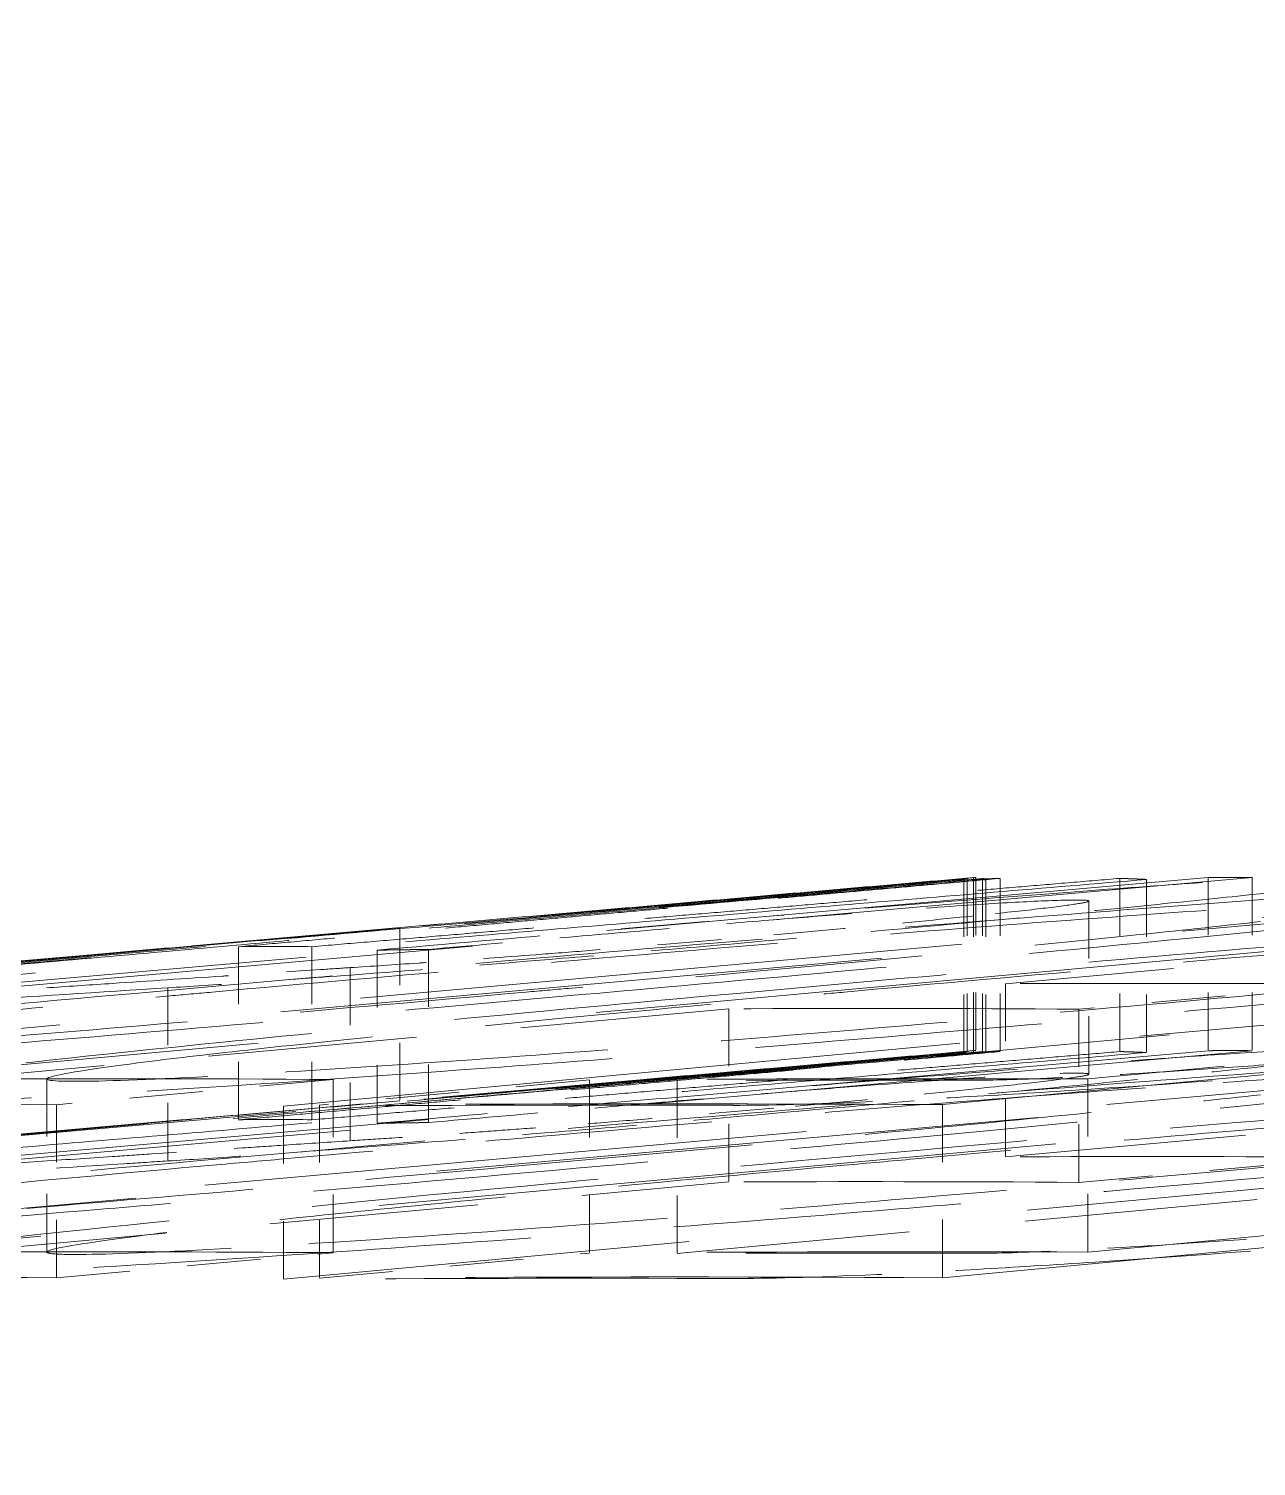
# Model space of a CAD drawing. Header units: millimetres. Extents: x 36 to 2484, y 36 to 1746.
# Drawn here: x 1455.541 to 1457.676, y 1327.179 to 1329.679 of the extents above; entities that cross this region are included whole.
import ezdxf

# ---------------------------------------------------------------- set-up
doc = ezdxf.new("R2010")
doc.units = ezdxf.units.MM
doc.header["$LTSCALE"] = 6
doc.linetypes.add('HIDDEN', pattern=[9.525, 6.35, -3.175])
doc.layers.add('가는파선_A3', color=7, linetype='HIDDEN', lineweight=13, true_color=0x008000)

msp = doc.modelspace()

# ---------------------------------------------------------------- linework, layer by layer
at = {"layer": '가는파선_A3', "ltscale": 0.027561}
for p, q in [((1457.5927, 1328.2029), (1453.6217, 1327.8529)), ((1453.698, 1327.8529), (1457.669, 1328.2029)), ((1454.5494, 1327.8529), (1458.4622, 1328.2029)), ((1458.5941, 1328.2029), (1454.6814, 1327.8529)), ((1453.6217, 1327.5518), (1457.5927, 1327.9017)), ((1457.669, 1327.9017), (1453.698, 1327.5518)), ((1458.4622, 1327.9017), (1454.5494, 1327.5518)), ((1454.6814, 1327.5518), (1458.5941, 1327.9017))]:
    msp.add_line(p, q, dxfattribs=at)
at = {"layer": '가는파선_A3', "ltscale": 0.023739}
for p, q in [((1453.726, 1327.8998), (1457.1733, 1328.2014)), ((1457.2001, 1328.2014), (1453.7529, 1327.8998)), ((1457.1733, 1327.9002), (1453.726, 1327.5987)), ((1453.7529, 1327.5987), (1457.2001, 1327.9002))]:
    msp.add_line(p, q, dxfattribs=at)
at = {"layer": '가는파선_A3', "ltscale": 0.031018}
for p, q in [((1454.763, 1327.8077), (1459.0931, 1328.2013)), ((1455.9841, 1327.8052), (1460.2203, 1328.1988)), ((1457.1303, 1327.808), (1461.3599, 1328.2016)), ((1459.0931, 1327.9001), (1454.763, 1327.5065)), ((1460.2203, 1327.8976), (1455.9841, 1327.504)), ((1461.3599, 1327.9004), (1457.1303, 1327.5068))]:
    msp.add_line(p, q, dxfattribs=at)
at = {"layer": '가는파선_A3', "ltscale": 0.001975}
for p, q in [((1457.1676, 1328.1997), (1457.1676, 1327.8986)), ((1457.1733, 1328.2014), (1457.1733, 1327.9002)), ((1457.1843, 1328.1996), (1457.1843, 1327.8985)), ((1457.1847, 1328.2029), (1457.1847, 1327.9018)), ((1457.1887, 1328.2029), (1457.1887, 1327.9018)), ((1457.2001, 1328.2014), (1457.2001, 1327.9002)), ((1457.2058, 1328.1997), (1457.2058, 1327.8986)), ((1457.2308, 1328.2014), (1457.2308, 1327.9002)), ((1457.4392, 1328.2014), (1457.4392, 1327.9002)), ((1457.4857, 1328.1996), (1457.4857, 1327.8985)), ((1457.5927, 1328.2029), (1457.5927, 1327.9017)), ((1457.669, 1328.2029), (1457.669, 1327.9017)), ((1457.3853, 1328.162), (1457.3853, 1327.8609)), ((1456.1867, 1328.1155), (1456.1867, 1327.8143)), ((1455.9062, 1328.0826), (1455.9062, 1327.7815)), ((1456.0337, 1328.0826), (1456.0337, 1327.7815)), ((1456.1472, 1328.0766), (1456.1472, 1327.7754)), ((1456.2364, 1328.0778), (1456.2364, 1327.7767)), ((1456.1002, 1328.0462), (1456.1002, 1327.745)), ((1457.2401, 1328.0182), (1457.2401, 1327.7171)), ((1455.7833, 1328.0111), (1455.7833, 1327.7099)), ((1456.759, 1327.9745), (1456.759, 1327.6733)), ((1457.368, 1327.9738), (1457.368, 1327.6726)), ((1455.5724, 1327.8525), (1455.5724, 1327.5514)), ((1456.0707, 1327.8515), (1456.0707, 1327.5503)), ((1456.5165, 1327.8509), (1456.5165, 1327.5497)), ((1456.669, 1327.85), (1456.669, 1327.5489)), ((1457.3835, 1327.8526), (1457.3835, 1327.5515)), ((1455.5896, 1327.8077), (1455.5896, 1327.5066)), ((1455.9841, 1327.8052), (1455.9841, 1327.504)), ((1456.0466, 1327.8071), (1456.0466, 1327.506)), ((1457.1303, 1327.808), (1457.1303, 1327.5068))]:
    msp.add_line(p, q, dxfattribs=at)
at = {"layer": '가는파선_A3', "ltscale": 0.011001}
for p, q in [((1458.7848, 1328.1586), (1457.2401, 1328.0182)), ((1457.2401, 1327.7171), (1458.7848, 1327.8575))]:
    msp.add_line(p, q, dxfattribs=at)
at = {"layer": '가는파선_A3', "ltscale": 0.011434}
msp.add_line((1456.2596, 1328.1221), (1454.5917, 1327.9761), dxfattribs=at)
at = {"layer": '가는파선_A3', "ltscale": 0.024128}
msp.add_line((1459.7631, 1328.1274), (1456.2596, 1327.8209), dxfattribs=at)
at = {"layer": '가는파선_A3', "ltscale": 0.003358}
for p, q in [((1457.8491, 1328.0175), (1457.368, 1327.9738)), ((1456.0707, 1327.8515), (1455.5896, 1327.8077)), ((1456.5165, 1327.8509), (1456.0466, 1327.8071)), ((1457.368, 1327.6726), (1457.8491, 1327.7164)), ((1455.5896, 1327.5066), (1456.0707, 1327.5503)), ((1456.0466, 1327.506), (1456.5165, 1327.5497))]:
    msp.add_line(p, q, dxfattribs=at)
at = {"layer": '가는파선_A3', "ltscale": 0.009545}
for p, q in [((1456.759, 1327.9745), (1455.417, 1327.8525)), ((1455.417, 1327.5513), (1456.759, 1327.6733))]:
    msp.add_line(p, q, dxfattribs=at)
at = {"layer": '가는파선_A3', "ltscale": 0.010637}
for p, q in [((1458.1306, 1327.9858), (1456.669, 1327.85)), ((1456.669, 1327.5489), (1458.1306, 1327.6847))]:
    msp.add_line(p, q, dxfattribs=at)
at = {"layer": '가는파선_A3', "ltscale": 0.010091}
for p, q in [((1458.7687, 1327.9815), (1457.3835, 1327.8526)), ((1457.3835, 1327.5515), (1458.7687, 1327.6804))]:
    msp.add_line(p, q, dxfattribs=at)
at = {"layer": '가는파선_A3', "ltscale": 0.340571}
msp.add_circle((1483.7631, 1267.1274), 65.0523, dxfattribs=at)
at = {"layer": '가는파선_A3', "ltscale": 0.340297}
msp.add_circle((1483.7631, 1267.1274), 65, dxfattribs=at)
at = {"layer": '가는파선_A3', "ltscale": 0.338101}
msp.add_circle((1483.7631, 1267.1274), 64.5807, dxfattribs=at)
at = {"layer": '가는파선_A3', "ltscale": 0.335061}
msp.add_circle((1483.7631, 1267.1274), 64, dxfattribs=at)
at = {"layer": '가는파선_A3', "ltscale": 0.349222}
msp.add_circle((1483.7631, 1267.1274), 63.5283, dxfattribs=at)
at = {"layer": '가는파선_A3', "ltscale": 0.012454}
for centre in [(1455.9699, 608.5535), (1455.9699, 608.2524)]:
    msp.add_ellipse(centre, major_axis=(0, 719.5297), ratio=0.069942, start_param=6.281919, end_param=6.284452, dxfattribs=at)
at = {"layer": '가는파선_A3', "ltscale": 0.015309}
for centre, major_axis, start_param, end_param in [((1457.4842, 600.035), (0, 727.9838), 6.281344, 6.284417), ((1457.0031, 594.2768), (0, 733.6983), 6.281358, 6.284407), ((1457.4842, 599.7338), (0, 727.9838), 6.281344, 6.284417), ((1457.0031, 593.9756), (0, 733.6983), 6.281358, 6.284407)]:
    msp.add_ellipse(centre, major_axis=major_axis, ratio=0.272231, start_param=start_param, end_param=end_param, dxfattribs=at)
at = {"layer": '가는파선_A3', "ltscale": 0.016442}
for centre in [(1455.661, 578.1945), (1455.661, 577.8934)]:
    msp.add_ellipse(centre, major_axis=(0, 749.6585), ratio=0.272231, start_param=6.281178, end_param=6.284381, dxfattribs=at)
at = {"layer": '가는파선_A3', "ltscale": 0.017394}
for centre in [(1457.1247, 578.1425), (1457.1247, 577.8414)]:
    msp.add_ellipse(centre, major_axis=(0, 749.7105), ratio=0.341415, start_param=6.282174, end_param=6.285561, dxfattribs=at)
at = {"layer": '가는파선_A3', "ltscale": 0.010551}
for centre in [(1457.0048, 577.9399), (1457.0048, 577.6387)]:
    msp.add_ellipse(centre, major_axis=(0, 749.9108), ratio=0.337395, start_param=6.282451, end_param=6.284512, dxfattribs=at)
at = {"layer": '가는파선_A3', "ltscale": 0.020816}
for centre in [(1455.1799, 572.423), (1455.1799, 572.1218)]:
    msp.add_ellipse(centre, major_axis=(0, 755.3863), ratio=0.272231, start_param=6.281193, end_param=6.285212, dxfattribs=at)
at = {"layer": '가는파선_A3', "ltscale": 0.015876}
for centre in [(1456.5341, 572.104), (1456.5341, 571.8028)]:
    msp.add_ellipse(centre, major_axis=(0, 755.703), ratio=0.337395, start_param=6.282273, end_param=6.285342, dxfattribs=at)
at = {"layer": '가는파선_A3', "ltscale": 0.021768}
for centre in [(1456.6547, 572.4038), (1456.6547, 572.1027)]:
    msp.add_ellipse(centre, major_axis=(0, 755.4054), ratio=0.341415, start_param=6.281341, end_param=6.285543, dxfattribs=at)
at = {"layer": '가는파선_A3', "ltscale": 0.031018}
for points, weights in [([(1457.1676, 1328.1997), (1454.9969, 1328.0099), (1452.6677, 1327.8063)], [1.08758384307, 1.05178610823, 1.01590412987]), ([(1452.706, 1327.8063), (1455.0351, 1328.0099), (1457.2058, 1328.1997)], [1.01590413001, 1.0517861085, 1.08758384348]), ([(1452.6677, 1327.5051), (1454.9969, 1327.7088), (1457.1676, 1327.8986)], [1.48713007495, 1.5396558671, 1.59205833947]), ([(1457.2058, 1327.8986), (1455.0351, 1327.7088), (1452.706, 1327.5051)], [1.59205834156, 1.53965586895, 1.48713007656])]:
    msp.add_rational_spline(points, weights, degree=2, dxfattribs=at)
at = {"layer": '가는파선_A3', "ltscale": 0.033936}
for points, weights in [([(1452.7742, 1327.8046), (1455.0572, 1328.0104), (1457.1843, 1328.1996)], [1.01386850698, 1.04059279778, 1.06643421295]), ([(1457.4857, 1328.1996), (1455.2318, 1328.0104), (1452.8128, 1327.8046)], [1.06643421299, 1.0405927978, 1.01386850699]), ([(1457.1843, 1327.8985), (1455.0572, 1327.7093), (1452.7742, 1327.5034)], [1.4333048817, 1.39857360051, 1.36265572016]), ([(1452.8128, 1327.5034), (1455.2318, 1327.7093), (1457.4857, 1327.8985)], [1.36265572033, 1.3985736007, 1.4333048819])]:
    msp.add_rational_spline(points, weights, degree=2, dxfattribs=at)
at = {"layer": '가는파선_A3', "ltscale": 0.025294}
for points, weights in [([(1457.1847, 1328.2029), (1455.5027, 1328.056), (1453.726, 1327.8998)], [1.06798343851, 1.04672396351, 1.02502410884]), ([(1453.7529, 1327.8998), (1455.5178, 1328.056), (1457.1887, 1328.2029)], [1.0250241088, 1.04672396342, 1.06798343836]), ([(1453.726, 1327.5987), (1455.5027, 1327.7549), (1457.1847, 1327.9018)], [1.39842244149, 1.4280271732, 1.45703110262]), ([(1457.1887, 1327.9018), (1455.5178, 1327.7549), (1453.7529, 1327.5987)], [1.45703110158, 1.42802717226, 1.39842244066])]:
    msp.add_rational_spline(points, weights, degree=2, dxfattribs=at)
at = {"layer": '가는파선_A3', "ltscale": 0.010169}
for points, weights in [([(1457.2308, 1328.2014), (1456.5757, 1328.1428), (1455.9062, 1328.0826)], [1.01560421315, 1.00784362457, 1]), ([(1456.0337, 1328.0826), (1456.7441, 1328.1428), (1457.4392, 1328.2014)], [1.00048100329, 1.00832840067, 1.01609272214]), ([(1455.9062, 1327.7815), (1456.5757, 1327.8416), (1457.2308, 1327.9002)], [1, 1.00784362457, 1.01560421316]), ([(1457.4392, 1327.9002), (1456.7441, 1327.8416), (1456.0337, 1327.7815)], [1.01609272213, 1.00832840067, 1.00048100329])]:
    msp.add_rational_spline(points, weights, degree=2, dxfattribs=at)
at = {"layer": '가는파선_A3', "ltscale": 0.004274}
for points, weights in [([(1457.1733, 1328.2014), (1457.1704, 1328.2007), (1457.1676, 1328.1997)], [1.00015136361, 1.00008895497, 1]), ([(1457.2058, 1328.1997), (1457.2029, 1328.2007), (1457.2001, 1328.2014)], [1.00004626477, 1.00013522385, 1.00019763537]), ([(1457.669, 1328.2029), (1457.6309, 1328.203), (1457.5927, 1328.2029)], [1.00061487371, 1.00062816836, 1.00061487371]), ([(1456.2364, 1328.0778), (1456.1918, 1328.0773), (1456.1472, 1328.0766)], [1.00070210685, 1.00065907801, 1.00059066057]), ([(1457.1676, 1327.8986), (1457.1704, 1327.8995), (1457.1733, 1327.9002)], [1, 1.00008895497, 1.00015136362]), ([(1457.2001, 1327.9002), (1457.2029, 1327.8995), (1457.2058, 1327.8986)], [1.00019763538, 1.00013522385, 1.00004626477]), ([(1457.5927, 1327.9017), (1457.6309, 1327.9019), (1457.669, 1327.9017)], [1.00061487371, 1.00062816836, 1.00061487371]), ([(1456.1472, 1327.7754), (1456.1918, 1327.7762), (1456.2364, 1327.7767)], [1.00059066057, 1.00065907802, 1.00070210685])]:
    msp.add_rational_spline(points, weights, degree=2, dxfattribs=at)
at = {"layer": '가는파선_A3', "ltscale": 0.004478}
for points, weights in [([(1457.1843, 1328.1996), (1457.2075, 1328.2007), (1457.2308, 1328.2014)], [1.00021730173, 1.0003116485, 1.00037690942]), ([(1457.4392, 1328.2014), (1457.4625, 1328.2007), (1457.4857, 1328.1996)], [1.00053480248, 1.00046953125, 1.00037516959]), ([(1457.2308, 1327.9002), (1457.2075, 1327.8995), (1457.1843, 1327.8985)], [1.00037690943, 1.0003116485, 1.00021730173]), ([(1457.4857, 1327.8985), (1457.4625, 1327.8995), (1457.4392, 1327.9002)], [1.00037516959, 1.00046953125, 1.00053480248])]:
    msp.add_rational_spline(points, weights, degree=2, dxfattribs=at)
at = {"layer": '가는파선_A3', "ltscale": 0.002959}
for points, weights in [([(1457.1887, 1328.2029), (1457.1867, 1328.203), (1457.1847, 1328.2029)], [1.00003239906, 1.00003890004, 1.00003239905]), ([(1457.1847, 1327.9018), (1457.1867, 1327.9018), (1457.1887, 1327.9018)], [1.00003239898, 1.00003889996, 1.00003239899])]:
    msp.add_rational_spline(points, weights, degree=2, dxfattribs=at)
at = {"layer": '가는파선_A3', "ltscale": 0.010398}
for points, knots in [([(1457.1876, 1328.1648), (1457.2781, 1328.1719), (1457.3592, 1328.1781), (1457.4313, 1328.1834), (1457.5063, 1328.1889), (1457.5699, 1328.1933), (1457.6237, 1328.1968), (1457.6791, 1328.2004), (1457.7238, 1328.2029), (1457.7597, 1328.2046), (1457.803, 1328.2067), (1457.8335, 1328.2076), (1457.8543, 1328.2075)], [-0.1521831, -0.1521831, -0.1521831, -0.1521831, -0.1175627, -0.1175627, -0.1175627, -0.0815999, -0.0815999, -0.0815999, -0.0445905, -0.0445905, -0.0445905, 0, 0, 0, 0]), ([(1457.8543, 1327.9064), (1457.8162, 1327.9064), (1457.7461, 1327.9035), (1457.6243, 1327.8957), (1457.5702, 1327.8922), (1457.5062, 1327.8878), (1457.4307, 1327.8822), (1457.3587, 1327.8769), (1457.2778, 1327.8708), (1457.1876, 1327.8637)], [0, 0, 0, 0, 0.0814601, 0.0814601, 0.0814601, 0.1176758, 0.1176758, 0.1176758, 0.1521845, 0.1521845, 0.1521845, 0.1521845])]:
    msp.add_open_spline(points, degree=3, knots=knots, dxfattribs=at)
at = {"layer": '가는파선_A3', "ltscale": 0.010597}
for points, knots in [([(1458.3792, 1328.2052), (1458.3282, 1328.2053), (1458.2372, 1328.2014), (1458.0955, 1328.1928), (1457.9555, 1328.1842), (1457.7759, 1328.1715), (1457.5642, 1328.1555)], [-0.1568809, -0.1568809, -0.1568809, -0.1568809, -0.0779538, -0.0779538, -0.0779538, 0, 0, 0, 0]), ([(1457.5642, 1327.8544), (1457.7632, 1327.8694), (1457.9344, 1327.8816), (1458.2264, 1327.8998), (1458.3252, 1327.9041), (1458.3792, 1327.9041)], [0, 0, 0, 0, 0.0732949, 0.0732949, 0.1568872, 0.1568872, 0.1568872, 0.1568872])]:
    msp.add_open_spline(points, degree=3, knots=knots, dxfattribs=at)
at = {"layer": '가는파선_A3', "ltscale": 0.009859}
for points, knots in [([(1457.8543, 1328.2075), (1457.8757, 1328.2075), (1457.8899, 1328.2068), (1457.8921, 1328.2046), (1457.8919, 1328.2041), (1457.8876, 1328.2016), (1457.8743, 1328.1986), (1457.8404, 1328.1936), (1457.8343, 1328.1928), (1457.7904, 1328.1868), (1457.7347, 1328.1802), (1457.6538, 1328.1716)], [-0.1441174, -0.1441174, -0.1441174, -0.1441174, -0.0984945, -0.0984945, -0.0882432, -0.0882432, -0.0494017, -0.0494017, -0.0418144, -0.0418144, 0, 0, 0, 0]), ([(1457.6538, 1327.8705), (1457.7352, 1327.8791), (1457.7912, 1327.8858), (1457.8558, 1327.8946), (1457.8729, 1327.8975), (1457.8869, 1327.9007), (1457.8897, 1327.9016), (1457.8941, 1327.9043), (1457.8889, 1327.9054), (1457.8717, 1327.9062), (1457.8637, 1327.9064), (1457.8543, 1327.9064)], [0, 0, 0, 0, 0.0421072, 0.0421072, 0.0732949, 0.0732949, 0.0882674, 0.0882674, 0.1240486, 0.1240486, 0.1441238, 0.1441238, 0.1441238, 0.1441238])]:
    msp.add_open_spline(points, degree=3, knots=knots, dxfattribs=at)
at = {"layer": '가는파선_A3', "ltscale": 0.00683}
for points, knots in [([(1457.6538, 1328.1716), (1457.6026, 1328.1662), (1457.5454, 1328.1603), (1457.4814, 1328.1539), (1457.4201, 1328.1478), (1457.3535, 1328.1413), (1457.2814, 1328.1344), (1457.1398, 1328.121), (1456.9852, 1328.1069), (1456.822, 1328.0925)], [-0.1012866, -0.1012866, -0.1012866, -0.1012866, -0.0749009, -0.0749009, -0.0749009, -0.0496414, -0.0496414, -0.0496414, 0, 0, 0, 0]), ([(1456.822, 1327.7913), (1456.9802, 1327.8053), (1457.1304, 1327.819), (1457.2688, 1327.8321), (1457.3433, 1327.8392), (1457.4122, 1327.8458), (1457.4755, 1327.8522), (1457.5419, 1327.8588), (1457.6011, 1327.8649), (1457.6538, 1327.8705)], [0, 0, 0, 0, 0.0481077, 0.0481077, 0.0481077, 0.0740517, 0.0740517, 0.0740517, 0.1012447, 0.1012447, 0.1012447, 0.1012447])]:
    msp.add_open_spline(points, degree=3, knots=knots, dxfattribs=at)
at = {"layer": '가는파선_A3', "ltscale": 0.01312}
for points, knots in [([(1457.5642, 1328.1555), (1457.4406, 1328.1462), (1457.3091, 1328.1359), (1457.0284, 1328.1134), (1456.8825, 1328.1014), (1456.5721, 1328.0753), (1456.4098, 1328.0615), (1456.0749, 1328.0324), (1455.9022, 1328.0172), (1455.7322, 1328.002)], [-0.1923301, -0.1923301, -0.1923301, -0.1923301, -0.1469125, -0.1469125, -0.1011005, -0.1011005, -0.0521749, -0.0521749, 0, 0, 0, 0]), ([(1456.5346, 1328.002), (1456.724, 1328.0188), (1456.9112, 1328.0358), (1457.0904, 1328.0525), (1457.2539, 1328.0678), (1457.41, 1328.0827), (1457.5549, 1328.097), (1457.7786, 1328.1191), (1457.964, 1328.1386), (1458.1105, 1328.1555)], [-0.1930548, -0.1930548, -0.1930548, -0.1930548, -0.1349261, -0.1349261, -0.1349261, -0.0818799, -0.0818799, -0.0818799, 0, 0, 0, 0]), ([(1458.6309, 1328.1555), (1458.5006, 1328.1462), (1458.3636, 1328.1359), (1458.0745, 1328.1134), (1457.9257, 1328.1014), (1457.6121, 1328.0753), (1457.4496, 1328.0615), (1457.1166, 1328.0324), (1456.9462, 1328.0172), (1456.7795, 1328.002)], [-0.1923301, -0.1923301, -0.1923301, -0.1923301, -0.1469125, -0.1469125, -0.1011005, -0.1011005, -0.0521749, -0.0521749, 0, 0, 0, 0]), ([(1455.7322, 1327.7009), (1456.0176, 1327.7263), (1456.3112, 1327.752), (1456.6006, 1327.7765), (1456.7738, 1327.7912), (1456.9429, 1327.8053), (1457.1064, 1327.8185), (1457.2694, 1327.8317), (1457.4219, 1327.8436), (1457.5642, 1327.8544)], [0, 0, 0, 0, 0.0876129, 0.0876129, 0.0876129, 0.140055, 0.140055, 0.140055, 0.1923576, 0.1923576, 0.1923576, 0.1923576]), ([(1458.1105, 1327.8543), (1457.9655, 1327.8376), (1457.7823, 1327.8183), (1457.5615, 1327.7965), (1457.4148, 1327.782), (1457.2564, 1327.7668), (1457.0904, 1327.7514), (1456.9112, 1327.7347), (1456.724, 1327.7177), (1456.5346, 1327.7008)], [0, 0, 0, 0, 0.0810425, 0.0810425, 0.0810425, 0.1349021, 0.1349021, 0.1349021, 0.1930317, 0.1930317, 0.1930317, 0.1930317]), ([(1456.7795, 1327.7009), (1457.0594, 1327.7263), (1457.3502, 1327.752), (1457.6412, 1327.7765), (1457.8154, 1327.7912), (1457.987, 1327.8053), (1458.1549, 1327.8185), (1458.3223, 1327.8317), (1458.4808, 1327.8436), (1458.6309, 1327.8544)], [0, 0, 0, 0, 0.0876129, 0.0876129, 0.0876129, 0.140055, 0.140055, 0.140055, 0.1923576, 0.1923576, 0.1923576, 0.1923576])]:
    msp.add_open_spline(points, degree=3, knots=knots, dxfattribs=at)
at = {"layer": '가는파선_A3', "ltscale": 0.007454}
for points, knots in [([(1456.1472, 1328.0766), (1456.2673, 1328.0872), (1456.3901, 1328.0979), (1456.5113, 1328.1084), (1456.6188, 1328.1177), (1456.7257, 1328.1269), (1456.8291, 1328.1355), (1456.9601, 1328.1465), (1457.0803, 1328.1564), (1457.1876, 1328.1648)], [-0.1100677, -0.1100677, -0.1100677, -0.1100677, -0.0735134, -0.0735134, -0.0735134, -0.0411034, -0.0411034, -0.0411034, 0, 0, 0, 0]), ([(1457.1876, 1327.8637), (1457.0808, 1327.8553), (1456.9613, 1327.8455), (1456.8309, 1327.8345), (1456.7268, 1327.8258), (1456.6191, 1327.8166), (1456.5108, 1327.8072), (1456.3897, 1327.7968), (1456.2672, 1327.786), (1456.1472, 1327.7754)], [0, 0, 0, 0, 0.0409016, 0.0409016, 0.0409016, 0.0735622, 0.0735622, 0.0735622, 0.1100634, 0.1100634, 0.1100634, 0.1100634])]:
    msp.add_open_spline(points, degree=3, knots=knots, dxfattribs=at)
at = {"layer": '가는파선_A3', "ltscale": 0.00685}
for points, knots in [([(1457.3635, 1328.1638), (1457.3462, 1328.1638), (1457.3207, 1328.1631), (1457.2832, 1328.1612), (1457.2512, 1328.1596), (1457.2096, 1328.1572), (1457.1553, 1328.1535), (1457.0991, 1328.1497), (1457.0299, 1328.1446), (1456.9447, 1328.138)], [-0.1008492, -0.1008492, -0.1008492, -0.1008492, -0.064012, -0.064012, -0.064012, -0.032572, -0.032572, -0.032572, 0, 0, 0, 0]), ([(1456.9447, 1327.8368), (1457.0303, 1327.8435), (1457.0997, 1327.8486), (1457.156, 1327.8524), (1457.21, 1327.8561), (1457.2514, 1327.8585), (1457.2833, 1327.8601), (1457.3207, 1327.8619), (1457.3462, 1327.8627), (1457.3635, 1327.8627)], [0, 0, 0, 0, 0.0327121, 0.0327121, 0.0327121, 0.0640418, 0.0640418, 0.0640418, 0.1008523, 0.1008523, 0.1008523, 0.1008523])]:
    msp.add_open_spline(points, degree=3, knots=knots, dxfattribs=at)
at = {"layer": '가는파선_A3', "ltscale": 0.006218}
for points, knots in [([(1457.223, 1328.1402), (1457.261, 1328.1442), (1457.2913, 1328.1476), (1457.3149, 1328.1504), (1457.3405, 1328.1535), (1457.3579, 1328.1559), (1457.369, 1328.1578), (1457.38, 1328.1597), (1457.385, 1328.161), (1457.3853, 1328.162), (1457.3856, 1328.1633), (1457.3771, 1328.1638), (1457.3635, 1328.1638)], [-0.09101099, -0.09101099, -0.09101099, -0.09101099, -0.07140572, -0.07140572, -0.07140572, -0.0502215, -0.0502215, -0.0502215, -0.02915069, -0.02915069, -0.02915069, 0, 0, 0, 0]), ([(1457.3635, 1327.8627), (1457.3772, 1327.8626), (1457.3858, 1327.8621), (1457.3852, 1327.8608), (1457.3848, 1327.8598), (1457.3799, 1327.8585), (1457.369, 1327.8567), (1457.3579, 1327.8548), (1457.3405, 1327.8524), (1457.3149, 1327.8493), (1457.2912, 1327.8464), (1457.2609, 1327.843), (1457.223, 1327.839)], [0, 0, 0, 0, 0.02944824, 0.02944824, 0.02944824, 0.05019285, 0.05019285, 0.05019285, 0.07142891, 0.07142891, 0.07142891, 0.09101203, 0.09101203, 0.09101203, 0.09101203])]:
    msp.add_open_spline(points, degree=3, knots=knots, dxfattribs=at)
at = {"layer": '가는파선_A3', "ltscale": 0.007095}
for points, knots in [([(1457.3198, 1328.1264), (1457.4662, 1328.1373), (1457.5954, 1328.1465), (1457.6958, 1328.1527), (1457.7919, 1328.1586), (1457.8554, 1328.1615), (1457.8887, 1328.1615)], [-0.1054643, -0.1054643, -0.1054643, -0.1054643, -0.0515847, -0.0515847, -0.0515847, 0, 0, 0, 0]), ([(1455.6221, 1327.8484), (1455.5752, 1327.8484), (1455.5609, 1327.8511), (1455.5818, 1327.8569), (1455.6037, 1327.8628), (1455.6627, 1327.8717), (1455.7462, 1327.8823)], [-0.1054434, -0.1054434, -0.1054434, -0.1054434, -0.0538676, -0.0538676, -0.0538676, 0, 0, 0, 0]), ([(1457.8887, 1327.8604), (1457.8554, 1327.8604), (1457.7921, 1327.8575), (1457.6962, 1327.8516), (1457.5957, 1327.8454), (1457.4664, 1327.8362), (1457.3198, 1327.8252)], [0, 0, 0, 0, 0.051513, 0.051513, 0.051513, 0.1054634, 0.1054634, 0.1054634, 0.1054634])]:
    msp.add_open_spline(points, degree=3, knots=knots, dxfattribs=at)
at = {"layer": '가는파선_A3', "ltscale": 0.010361}
for points, knots in [([(1455.8603, 1328.0036), (1456.0214, 1328.018), (1456.1873, 1328.0326), (1456.3519, 1328.0469), (1456.3705, 1328.0485), (1456.3891, 1328.0501), (1456.4077, 1328.0517), (1456.5647, 1328.0652), (1456.7228, 1328.0786), (1456.8753, 1328.0912), (1457.0353, 1328.1044), (1457.1849, 1328.1163), (1457.3198, 1328.1264)], [-0.1520021, -0.1520021, -0.1520021, -0.1520021, -0.1025275, -0.1025275, -0.1025275, -0.096939, -0.096939, -0.096939, -0.049642, -0.049642, -0.049642, 0, 0, 0, 0]), ([(1457.6837, 1328.1263), (1457.6247, 1328.1196), (1457.5542, 1328.112), (1457.4735, 1328.1037), (1457.3876, 1328.0949), (1457.2921, 1328.0855), (1457.1905, 1328.0757), (1456.9733, 1328.0548), (1456.7255, 1328.0321), (1456.4797, 1328.0101), (1456.4553, 1328.0079), (1456.4309, 1328.0057), (1456.4065, 1328.0036)], [-0.1509505, -0.1509505, -0.1509505, -0.1509505, -0.1178974, -0.1178974, -0.1178974, -0.0827209, -0.0827209, -0.0827209, -0.0074735, -0.0074735, -0.0074735, 0, 0, 0, 0]), ([(1456.9598, 1328.0036), (1457.1178, 1328.018), (1457.2814, 1328.0326), (1457.445, 1328.0469), (1457.4635, 1328.0485), (1457.482, 1328.0501), (1457.5005, 1328.0517), (1457.6569, 1328.0652), (1457.8157, 1328.0786), (1457.9707, 1328.0912), (1458.1335, 1328.1044), (1458.2878, 1328.1163), (1458.43, 1328.1264)], [-0.1520021, -0.1520021, -0.1520021, -0.1520021, -0.1025275, -0.1025275, -0.1025275, -0.096939, -0.096939, -0.096939, -0.049642, -0.049642, -0.049642, 0, 0, 0, 0]), ([(1457.3198, 1327.8252), (1457.186, 1327.8152), (1457.0376, 1327.8034), (1456.879, 1327.7904), (1456.7246, 1327.7777), (1456.5643, 1327.7641), (1456.4052, 1327.7503), (1456.2653, 1327.7383), (1456.124, 1327.7259), (1455.985, 1327.7135), (1455.9432, 1327.7098), (1455.9016, 1327.7061), (1455.8603, 1327.7025)], [0, 0, 0, 0, 0.0492531, 0.0492531, 0.0492531, 0.097175, 0.097175, 0.097175, 0.1393162, 0.1393162, 0.1393162, 0.1519966, 0.1519966, 0.1519966, 0.1519966]), ([(1456.4065, 1327.7024), (1456.6476, 1327.7239), (1456.8927, 1327.7462), (1457.1118, 1327.767), (1457.2297, 1327.7782), (1457.3414, 1327.7891), (1457.4414, 1327.7993), (1457.5354, 1327.8089), (1457.6169, 1327.8175), (1457.6837, 1327.8252)], [0, 0, 0, 0, 0.0739968, 0.0739968, 0.0739968, 0.113825, 0.113825, 0.113825, 0.1512807, 0.1512807, 0.1512807, 0.1512807]), ([(1458.43, 1327.8252), (1458.289, 1327.8152), (1458.1359, 1327.8034), (1457.9745, 1327.7904), (1457.8174, 1327.7777), (1457.6565, 1327.7641), (1457.4981, 1327.7503), (1457.3587, 1327.7383), (1457.219, 1327.7259), (1457.0823, 1327.7135), (1457.0412, 1327.7098), (1457.0003, 1327.7061), (1456.9598, 1327.7025)], [0, 0, 0, 0, 0.0492531, 0.0492531, 0.0492531, 0.097175, 0.097175, 0.097175, 0.1393162, 0.1393162, 0.1393162, 0.1519966, 0.1519966, 0.1519966, 0.1519966])]:
    msp.add_open_spline(points, degree=3, knots=knots, dxfattribs=at)
at = {"layer": '가는파선_A3', "ltscale": 0.005005}
for points, knots in [([(1456.9447, 1328.138), (1456.9037, 1328.1348), (1456.8588, 1328.1311), (1456.8107, 1328.1272), (1456.7585, 1328.1229), (1456.7037, 1328.1183), (1456.6479, 1328.1136), (1456.5902, 1328.1087), (1456.5305, 1328.1035), (1456.4706, 1328.0983), (1456.3918, 1328.0915), (1456.3125, 1328.0845), (1456.2364, 1328.0778)], [-0.07341896, -0.07341896, -0.07341896, -0.07341896, -0.05775901, -0.05775901, -0.05775901, -0.04076797, -0.04076797, -0.04076797, -0.02315497, -0.02315497, -0.02315497, 0, 0, 0, 0]), ([(1456.2364, 1327.7767), (1456.3146, 1327.7836), (1456.396, 1327.7907), (1456.4768, 1327.7977), (1456.5292, 1327.8023), (1456.5814, 1327.8068), (1456.6322, 1327.8111), (1456.6909, 1327.8161), (1456.7487, 1327.821), (1456.8038, 1327.8255), (1456.8544, 1327.8297), (1456.9017, 1327.8335), (1456.9447, 1327.8368)], [0, 0, 0, 0, 0.02378911, 0.02378911, 0.02378911, 0.0392425, 0.0392425, 0.0392425, 0.05707804, 0.05707804, 0.05707804, 0.07350326, 0.07350326, 0.07350326, 0.07350326])]:
    msp.add_open_spline(points, degree=3, knots=knots, dxfattribs=at)
at = {"layer": '가는파선_A3', "ltscale": 0.003276}
for points, knots in [([(1456.8371, 1328.103), (1456.8724, 1328.1061), (1456.9065, 1328.1092), (1456.9743, 1328.1155), (1457.007, 1328.1185), (1457.1098, 1328.1284), (1457.1714, 1328.1347), (1457.223, 1328.1402)], [-0.04874418, -0.04874418, -0.04874418, -0.04874418, -0.03801953, -0.03801953, -0.02664365, -0.02664365, 0, 0, 0, 0]), ([(1457.223, 1327.839), (1457.1714, 1327.8336), (1457.1098, 1327.8273), (1457.007, 1327.8174), (1456.9743, 1327.8143), (1456.9065, 1327.8081), (1456.8724, 1327.805), (1456.8371, 1327.8019)], [0, 0, 0, 0, 0.02664365, 0.02664365, 0.03801953, 0.03801953, 0.04874418, 0.04874418, 0.04874418, 0.04874418])]:
    msp.add_open_spline(points, degree=3, knots=knots, dxfattribs=at)
at = {"layer": '가는파선_A3', "ltscale": 0.025644}
for points, weights in [([(1452.6754, 1327.8082), (1454.479, 1327.9665), (1456.1867, 1328.1155)], [1.01265704615, 1.03405144891, 1.05501322135]), ([(1456.1867, 1327.8143), (1454.479, 1327.6654), (1452.6754, 1327.507)], [1.43795998947, 1.40938955122, 1.38022944731])]:
    msp.add_rational_spline(points, weights, degree=2, dxfattribs=at)
at = {"layer": '가는파선_A3', "ltscale": 0.025636}
for points, weights in [([(1456.1867, 1328.1155), (1454.4901, 1327.9665), (1452.6983, 1327.8082)], [1.05504726294, 1.03407170815, 1.01266456362]), ([(1452.6983, 1327.507), (1454.4901, 1327.6654), (1456.1867, 1327.8143)], [1.38045527767, 1.40963730563, 1.43823099433])]:
    msp.add_rational_spline(points, weights, degree=2, dxfattribs=at)
at = {"layer": '가는파선_A3', "ltscale": 0.005222}
for points, knots in [([(1456.822, 1328.0925), (1456.7585, 1328.0869), (1456.6945, 1328.0813), (1456.6305, 1328.0759), (1456.5681, 1328.0705), (1456.5068, 1328.0654), (1456.4466, 1328.0605), (1456.32, 1328.0501), (1456.2056, 1328.0411), (1456.1021, 1328.0333)], [-0.07772169, -0.07772169, -0.07772169, -0.07772169, -0.05839541, -0.05839541, -0.05839541, -0.03958015, -0.03958015, -0.03958015, 0, 0, 0, 0]), ([(1456.1021, 1327.7322), (1456.2035, 1327.7398), (1456.3156, 1327.7486), (1456.4393, 1327.7587), (1456.5007, 1327.7637), (1456.5632, 1327.769), (1456.6269, 1327.7744), (1456.6921, 1327.78), (1456.7573, 1327.7856), (1456.822, 1327.7913)], [0, 0, 0, 0, 0.03879331, 0.03879331, 0.03879331, 0.05801448, 0.05801448, 0.05801448, 0.07770359, 0.07770359, 0.07770359, 0.07770359])]:
    msp.add_open_spline(points, degree=3, knots=knots, dxfattribs=at)
at = {"layer": '가는파선_A3', "ltscale": 0.002942}
for points, knots in [([(1456.4232, 1328.0687), (1456.4523, 1328.0709), (1456.4833, 1328.0733), (1456.5163, 1328.076), (1456.5483, 1328.0785), (1456.5817, 1328.0812), (1456.6164, 1328.0841), (1456.6888, 1328.0901), (1456.763, 1328.0965), (1456.8371, 1328.103)], [-0.04443716, -0.04443716, -0.04443716, -0.04443716, -0.03331745, -0.03331745, -0.03331745, -0.02253619, -0.02253619, -0.02253619, 0, 0, 0, 0]), ([(1456.8371, 1327.8019), (1456.764, 1327.7954), (1456.6908, 1327.7891), (1456.6192, 1327.7832), (1456.584, 1327.7803), (1456.5502, 1327.7775), (1456.5177, 1327.7749), (1456.4842, 1327.7723), (1456.4527, 1327.7698), (1456.4232, 1327.7676)], [0, 0, 0, 0, 0.02222889, 0.02222889, 0.02222889, 0.03315304, 0.03315304, 0.03315304, 0.04442936, 0.04442936, 0.04442936, 0.04442936])]:
    msp.add_open_spline(points, degree=3, knots=knots, dxfattribs=at)
at = {"layer": '가는파선_A3', "ltscale": 0.003476}
for points, knots in [([(1456.1002, 1328.0462), (1456.1367, 1328.0486), (1456.1767, 1328.0512), (1456.219, 1328.0541), (1456.2349, 1328.0552), (1456.2511, 1328.0563), (1456.2676, 1328.0574), (1456.313, 1328.0606), (1456.3661, 1328.0644), (1456.4232, 1328.0687)], [-0.05092796, -0.05092796, -0.05092796, -0.05092796, -0.02978871, -0.02978871, -0.02978871, -0.02185985, -0.02185985, -0.02185985, 0, 0, 0, 0]), ([(1456.4232, 1327.7676), (1456.3963, 1327.7655), (1456.3703, 1327.7636), (1456.3456, 1327.7618), (1456.3181, 1327.7598), (1456.2922, 1327.758), (1456.2684, 1327.7563), (1456.2351, 1327.754), (1456.203, 1327.7518), (1456.1725, 1327.7498), (1456.1472, 1327.7481), (1456.123, 1327.7465), (1456.1002, 1327.745)], [0, 0, 0, 0, 0.01029513, 0.01029513, 0.01029513, 0.02174218, 0.02174218, 0.02174218, 0.03771851, 0.03771851, 0.03771851, 0.05092699, 0.05092699, 0.05092699, 0.05092699])]:
    msp.add_open_spline(points, degree=3, knots=knots, dxfattribs=at)
at = {"layer": '가는파선_A3', "ltscale": 0.005302}
for points, knots in [([(1455.6869, 1328.0187), (1455.749, 1328.0229), (1455.8138, 1328.0272), (1455.8896, 1328.0322), (1455.901, 1328.0329), (1455.9562, 1328.0366), (1456.0024, 1328.0397), (1456.0659, 1328.0439), (1456.0831, 1328.045), (1456.1002, 1328.0462)], [-0.0773034, -0.0773034, -0.0773034, -0.0773034, -0.04075168, -0.04075168, -0.03426766, -0.03426766, -0.00929824, -0.00929824, 0, 0, 0, 0]), ([(1456.1002, 1327.745), (1456.0649, 1327.7427), (1456.029, 1327.7403), (1455.9665, 1327.7361), (1455.9395, 1327.7343), (1455.8606, 1327.7291), (1455.8072, 1327.7256), (1455.7319, 1327.7206), (1455.7092, 1327.7191), (1455.6869, 1327.7176)], [0, 0, 0, 0, 0.01920861, 0.01920861, 0.03407251, 0.03407251, 0.06415929, 0.06415929, 0.07730399, 0.07730399, 0.07730399, 0.07730399])]:
    msp.add_open_spline(points, degree=3, knots=knots, dxfattribs=at)
at = {"layer": '가는파선_A3', "ltscale": 0.005893}
for points, knots in [([(1455.2359, 1327.9882), (1455.2744, 1327.9908), (1455.3144, 1327.9936), (1455.3814, 1327.9982), (1455.4086, 1328), (1455.4819, 1328.005), (1455.5298, 1328.0082), (1455.6142, 1328.0139), (1455.6509, 1328.0163), (1455.6869, 1328.0187)], [-0.08543276, -0.08543276, -0.08543276, -0.08543276, -0.06336948, -0.06336948, -0.04807605, -0.04807605, -0.02094344, -0.02094344, 0, 0, 0, 0]), ([(1455.6869, 1327.7176), (1455.6441, 1327.7147), (1455.6004, 1327.7118), (1455.5567, 1327.7089), (1455.5168, 1327.7062), (1455.4768, 1327.7035), (1455.4376, 1327.7008), (1455.4028, 1327.6985), (1455.3666, 1327.696), (1455.3304, 1327.6935), (1455.2986, 1327.6914), (1455.2668, 1327.6892), (1455.2359, 1327.687)], [0, 0, 0, 0, 0.02488886, 0.02488886, 0.02488886, 0.04760557, 0.04760557, 0.04760557, 0.06775304, 0.06775304, 0.06775304, 0.08542603, 0.08542603, 0.08542603, 0.08542603])]:
    msp.add_open_spline(points, degree=3, knots=knots, dxfattribs=at)
at = {"layer": '가는파선_A3', "ltscale": 0.00331}
for points, knots in [([(1456.1021, 1328.0333), (1456.0353, 1328.0283), (1455.973, 1328.0238), (1455.9176, 1328.0199), (1455.8657, 1328.0163), (1455.8206, 1328.0133), (1455.7833, 1328.0111)], [-0.04960833, -0.04960833, -0.04960833, -0.04960833, -0.02397939, -0.02397939, -0.02397939, 0, 0, 0, 0]), ([(1455.7833, 1327.7099), (1455.8205, 1327.7121), (1455.8655, 1327.7151), (1455.9172, 1327.7187), (1455.9727, 1327.7226), (1456.0351, 1327.7272), (1456.1021, 1327.7322)], [0, 0, 0, 0, 0.02392185, 0.02392185, 0.02392185, 0.04960804, 0.04960804, 0.04960804, 0.04960804])]:
    msp.add_open_spline(points, degree=3, knots=knots, dxfattribs=at)
at = {"layer": '가는파선_A3', "ltscale": 0.013119}
for points, knots in [([(1455.7322, 1328.002), (1455.5429, 1327.9852), (1455.3557, 1327.9683), (1455.1764, 1327.9518), (1455.0129, 1327.9367), (1454.8568, 1327.9221), (1454.7118, 1327.9081), (1454.4882, 1327.8866), (1454.3028, 1327.8678), (1454.1564, 1327.8517)], [-0.1930322, -0.1930322, -0.1930322, -0.1930322, -0.1348993, -0.1348993, -0.1348993, -0.0818539, -0.0818539, -0.0818539, 0, 0, 0, 0]), ([(1454.7026, 1327.8516), (1454.8262, 1327.8606), (1454.9578, 1327.8704), (1455.0975, 1327.8812), (1455.2385, 1327.8922), (1455.3844, 1327.9038), (1455.5345, 1327.9161), (1455.6946, 1327.9293), (1455.8568, 1327.9429), (1456.0187, 1327.9568), (1456.1917, 1327.9717), (1456.3646, 1327.9868), (1456.5346, 1328.002)], [-0.1923045, -0.1923045, -0.1923045, -0.1923045, -0.1468953, -0.1468953, -0.1468953, -0.1010914, -0.1010914, -0.1010914, -0.0522115, -0.0522115, -0.0522115, 0, 0, 0, 0]), ([(1456.7795, 1328.002), (1456.5938, 1327.9852), (1456.4115, 1327.9683), (1456.2387, 1327.9518), (1456.081, 1327.9367), (1455.932, 1327.9221), (1455.7957, 1327.9081), (1455.5853, 1327.8866), (1455.4161, 1327.8678), (1455.2888, 1327.8517)], [-0.1930322, -0.1930322, -0.1930322, -0.1930322, -0.1348993, -0.1348993, -0.1348993, -0.0818539, -0.0818539, -0.0818539, 0, 0, 0, 0]), ([(1456.0576, 1327.8516), (1456.1878, 1327.8606), (1456.3248, 1327.8704), (1456.4688, 1327.8812), (1456.6139, 1327.8922), (1456.7627, 1327.9038), (1456.9144, 1327.9161), (1457.0762, 1327.9293), (1457.2386, 1327.9429), (1457.3996, 1327.9568), (1457.5716, 1327.9717), (1457.7421, 1327.9868), (1457.9089, 1328.002)], [-0.1923045, -0.1923045, -0.1923045, -0.1923045, -0.1468953, -0.1468953, -0.1468953, -0.1010914, -0.1010914, -0.1010914, -0.0522115, -0.0522115, -0.0522115, 0, 0, 0, 0]), ([(1454.1564, 1327.5505), (1454.3013, 1327.5665), (1454.4844, 1327.5851), (1454.7052, 1327.6063), (1454.8521, 1327.6205), (1455.0106, 1327.6354), (1455.1768, 1327.6507), (1455.3559, 1327.6671), (1455.543, 1327.684), (1455.7322, 1327.7009)], [0, 0, 0, 0, 0.0810109, 0.0810109, 0.0810109, 0.1349101, 0.1349101, 0.1349101, 0.1930092, 0.1930092, 0.1930092, 0.1930092]), ([(1456.5346, 1327.7008), (1456.3149, 1327.6812), (1456.0902, 1327.6616), (1455.7998, 1327.637), (1455.7332, 1327.6314), (1455.4937, 1327.6115), (1455.3245, 1327.5978), (1454.9977, 1327.5723), (1454.8451, 1327.5608), (1454.7026, 1327.5505)], [0, 0, 0, 0, 0.0674657, 0.0674657, 0.087538, 0.087538, 0.1399937, 0.1399937, 0.1923332, 0.1923332, 0.1923332, 0.1923332]), ([(1455.2888, 1327.5505), (1455.4148, 1327.5665), (1455.5819, 1327.5851), (1455.7894, 1327.6063), (1455.9275, 1327.6205), (1456.0788, 1327.6354), (1456.239, 1327.6507), (1456.4117, 1327.6671), (1456.5939, 1327.684), (1456.7795, 1327.7009)], [0, 0, 0, 0, 0.0810109, 0.0810109, 0.0810109, 0.1349101, 0.1349101, 0.1349101, 0.1930092, 0.1930092, 0.1930092, 0.1930092]), ([(1457.9089, 1327.7008), (1457.6933, 1327.6812), (1457.4713, 1327.6616), (1457.1812, 1327.637), (1457.1146, 1327.6314), (1456.8736, 1327.6115), (1456.7019, 1327.5978), (1456.3664, 1327.5723), (1456.2077, 1327.5608), (1456.0576, 1327.5505)], [0, 0, 0, 0, 0.0674657, 0.0674657, 0.087538, 0.087538, 0.1399937, 0.1399937, 0.1923332, 0.1923332, 0.1923332, 0.1923332])]:
    msp.add_open_spline(points, degree=3, knots=knots, dxfattribs=at)
at = {"layer": '가는파선_A3', "ltscale": 0.01036}
for points, knots in [([(1454.5832, 1327.8823), (1454.6422, 1327.8889), (1454.7127, 1327.8963), (1454.7934, 1327.9044), (1454.8793, 1327.913), (1454.9748, 1327.9223), (1455.0763, 1327.9319), (1455.1672, 1327.9405), (1455.2633, 1327.9495), (1455.3625, 1327.9586), (1455.5004, 1327.9713), (1455.644, 1327.9843), (1455.787, 1327.9971), (1455.8115, 1327.9992), (1455.8359, 1328.0014), (1455.8603, 1328.0036)], [-0.1509375, -0.1509375, -0.1509375, -0.1509375, -0.1178884, -0.1178884, -0.1178884, -0.082716, -0.082716, -0.082716, -0.0512499, -0.0512499, -0.0512499, -0.0074888, -0.0074888, -0.0074888, 0, 0, 0, 0]), ([(1456.4065, 1328.0036), (1456.2455, 1327.9892), (1456.0796, 1327.9746), (1455.9151, 1327.9605), (1455.8964, 1327.9588), (1455.8778, 1327.9572), (1455.8592, 1327.9557), (1455.7021, 1327.9422), (1455.544, 1327.929), (1455.3915, 1327.9166), (1455.2315, 1327.9037), (1455.0819, 1327.8921), (1454.9471, 1327.8823)], [-0.1519909, -0.1519909, -0.1519909, -0.1519909, -0.102532, -0.102532, -0.102532, -0.0969261, -0.0969261, -0.0969261, -0.0496306, -0.0496306, -0.0496306, 0, 0, 0, 0]), ([(1455.7462, 1327.8823), (1455.7975, 1327.8889), (1455.861, 1327.8963), (1455.9354, 1327.9044), (1456.0145, 1327.913), (1456.1042, 1327.9223), (1456.2007, 1327.9319), (1456.287, 1327.9405), (1456.3793, 1327.9495), (1456.475, 1327.9586), (1456.6081, 1327.9713), (1456.748, 1327.9843), (1456.888, 1327.9971), (1456.912, 1327.9992), (1456.9359, 1328.0014), (1456.9598, 1328.0036)], [-0.1509375, -0.1509375, -0.1509375, -0.1509375, -0.1178884, -0.1178884, -0.1178884, -0.082716, -0.082716, -0.082716, -0.0512499, -0.0512499, -0.0512499, -0.0074888, -0.0074888, -0.0074888, 0, 0, 0, 0]), ([(1457.7286, 1328.0036), (1457.5707, 1327.9892), (1457.4071, 1327.9746), (1457.2435, 1327.9605), (1457.225, 1327.9588), (1457.2064, 1327.9572), (1457.1879, 1327.9557), (1457.0315, 1327.9422), (1456.8727, 1327.929), (1456.7176, 1327.9166), (1456.5549, 1327.9037), (1456.4006, 1327.8921), (1456.2584, 1327.8823)], [-0.1519909, -0.1519909, -0.1519909, -0.1519909, -0.102532, -0.102532, -0.102532, -0.0969261, -0.0969261, -0.0969261, -0.0496306, -0.0496306, -0.0496306, 0, 0, 0, 0]), ([(1455.8603, 1327.7025), (1455.7156, 1327.6896), (1455.5693, 1327.6764), (1455.4282, 1327.6635), (1455.3343, 1327.6549), (1455.2427, 1327.6464), (1455.1552, 1327.6382), (1455.0373, 1327.6271), (1454.9256, 1327.6164), (1454.8256, 1327.6064), (1454.7315, 1327.5971), (1454.65, 1327.5886), (1454.5832, 1327.5812)], [0, 0, 0, 0, 0.0444352, 0.0444352, 0.0444352, 0.0739733, 0.0739733, 0.0739733, 0.1138055, 0.1138055, 0.1138055, 0.1512689, 0.1512689, 0.1512689, 0.1512689]), ([(1454.9471, 1327.5812), (1455.0809, 1327.5909), (1455.2292, 1327.6024), (1455.3878, 1327.6152), (1455.5423, 1327.6277), (1455.7026, 1327.6411), (1455.8618, 1327.6547), (1456.0437, 1327.6703), (1456.2281, 1327.6865), (1456.4065, 1327.7024)], [0, 0, 0, 0, 0.0492447, 0.0492447, 0.0492447, 0.0971799, 0.0971799, 0.0971799, 0.1519856, 0.1519856, 0.1519856, 0.1519856]), ([(1456.9598, 1327.7025), (1456.8179, 1327.6896), (1456.6752, 1327.6764), (1456.5385, 1327.6635), (1456.4476, 1327.6549), (1456.3595, 1327.6464), (1456.2759, 1327.6382), (1456.1632, 1327.6271), (1456.0577, 1327.6164), (1455.9651, 1327.6064), (1455.878, 1327.5971), (1455.8043, 1327.5886), (1455.7462, 1327.5812)], [0, 0, 0, 0, 0.0444352, 0.0444352, 0.0444352, 0.0739733, 0.0739733, 0.0739733, 0.1138055, 0.1138055, 0.1138055, 0.1512689, 0.1512689, 0.1512689, 0.1512689]), ([(1456.2584, 1327.5812), (1456.3995, 1327.5909), (1456.5525, 1327.6024), (1456.7139, 1327.6152), (1456.871, 1327.6277), (1457.032, 1327.6411), (1457.1905, 1327.6547), (1457.3717, 1327.6703), (1457.5536, 1327.6865), (1457.7286, 1327.7024)], [0, 0, 0, 0, 0.0492447, 0.0492447, 0.0492447, 0.0971799, 0.0971799, 0.0971799, 0.1519856, 0.1519856, 0.1519856, 0.1519856])]:
    msp.add_open_spline(points, degree=3, knots=knots, dxfattribs=at)
at = {"layer": '가는파선_A3', "ltscale": 0.010651}
for points, knots in [([(1455.7833, 1328.0111), (1455.6642, 1328.0035), (1455.5443, 1327.9958), (1455.4028, 1327.9865), (1455.38, 1327.9851), (1455.2324, 1327.9754), (1455.106, 1327.9671), (1454.9822, 1327.9588)], [-0.1553851, -0.1553851, -0.1553851, -0.1553851, -0.0863019, -0.0863019, -0.0730368, -0.0730368, 0, 0, 0, 0]), ([(1454.9822, 1327.6577), (1455.1036, 1327.6658), (1455.2275, 1327.6739), (1455.4682, 1327.6897), (1455.5879, 1327.6974), (1455.7326, 1327.7067), (1455.758, 1327.7083), (1455.7833, 1327.7099)], [0, 0, 0, 0, 0.0716383, 0.0716383, 0.1406887, 0.1406887, 0.155386, 0.155386, 0.155386, 0.155386])]:
    msp.add_open_spline(points, degree=3, knots=knots, dxfattribs=at)
at = {"layer": '가는파선_A3', "ltscale": 0.007116}
for points, knots in [([(1458.41, 1327.9172), (1458.3098, 1327.9079), (1458.2063, 1327.8985), (1458.1011, 1327.8894), (1458.0054, 1327.8812), (1457.9087, 1327.8731), (1457.812, 1327.8654), (1457.6657, 1327.8539), (1457.527, 1327.8438), (1457.3961, 1327.8352)], [-0.1053618, -0.1053618, -0.1053618, -0.1053618, -0.0733071, -0.0733071, -0.0733071, -0.0441266, -0.0441266, -0.0441266, 0, 0, 0, 0]), ([(1456.2584, 1327.8823), (1456.1039, 1327.8716), (1455.9651, 1327.8628), (1455.853, 1327.8568), (1455.7453, 1327.8511), (1455.6692, 1327.8484), (1455.6221, 1327.8484)], [-0.1057833, -0.1057833, -0.1057833, -0.1057833, -0.0518207, -0.0518207, -0.0518207, 0, 0, 0, 0]), ([(1457.3961, 1327.534), (1457.5264, 1327.5426), (1457.6645, 1327.5526), (1457.8101, 1327.5641), (1457.9075, 1327.5719), (1458.0049, 1327.58), (1458.1013, 1327.5883), (1458.2064, 1327.5974), (1458.3098, 1327.6067), (1458.41, 1327.616)], [0, 0, 0, 0, 0.0439271, 0.0439271, 0.0439271, 0.0733154, 0.0733154, 0.0733154, 0.1053564, 0.1053564, 0.1053564, 0.1053564]), ([(1455.6221, 1327.5472), (1455.6692, 1327.5472), (1455.7451, 1327.55), (1455.8525, 1327.5557), (1455.9647, 1327.5617), (1456.1037, 1327.5705), (1456.2584, 1327.5812)], [0, 0, 0, 0, 0.0517531, 0.0517531, 0.0517531, 0.1057825, 0.1057825, 0.1057825, 0.1057825])]:
    msp.add_open_spline(points, degree=3, knots=knots, dxfattribs=at)
at = {"layer": '가는파선_A3', "ltscale": 0.004306}
for points, knots in [([(1457.5664, 1327.8683), (1457.6115, 1327.8713), (1457.6584, 1327.8746), (1457.7073, 1327.8783), (1457.7567, 1327.8819), (1457.8068, 1327.8858), (1457.8575, 1327.8899), (1457.9371, 1327.8964), (1458.0161, 1327.9032), (1458.093, 1327.9101), (1458.1243, 1327.913), (1458.1553, 1327.9158), (1458.1858, 1327.9186)], [-0.06410299, -0.06410299, -0.06410299, -0.06410299, -0.04896617, -0.04896617, -0.04896617, -0.03369775, -0.03369775, -0.03369775, -0.00975459, -0.00975459, -0.00975459, 0, 0, 0, 0]), ([(1458.1858, 1327.6175), (1458.0944, 1327.609), (1457.9988, 1327.6005), (1457.902, 1327.5924), (1457.8902, 1327.5915), (1457.8784, 1327.5905), (1457.8666, 1327.5895), (1457.8144, 1327.5853), (1457.7627, 1327.5812), (1457.7118, 1327.5774), (1457.6613, 1327.5737), (1457.6129, 1327.5703), (1457.5664, 1327.5672)], [0, 0, 0, 0, 0.02922333, 0.02922333, 0.02922333, 0.03277205, 0.03277205, 0.03277205, 0.04849669, 0.04849669, 0.04849669, 0.06410086, 0.06410086, 0.06410086, 0.06410086])]:
    msp.add_open_spline(points, degree=3, knots=knots, dxfattribs=at)
at = {"layer": '가는파선_A3', "ltscale": 0.00391}
for points, knots in [([(1457.1907, 1327.8505), (1457.2237, 1327.8504), (1457.2712, 1327.8517), (1457.3362, 1327.8548), (1457.4011, 1327.8579), (1457.479, 1327.8625), (1457.5664, 1327.8683)], [-0.0588146, -0.0588146, -0.0588146, -0.0588146, -0.02939374, -0.02939374, -0.02939374, 0, 0, 0, 0]), ([(1457.5664, 1327.5672), (1457.4798, 1327.5614), (1457.4026, 1327.5569), (1457.3381, 1327.5538), (1457.2722, 1327.5506), (1457.2241, 1327.5493), (1457.1907, 1327.5493)], [0, 0, 0, 0, 0.02910146, 0.02910146, 0.02910146, 0.05881476, 0.05881476, 0.05881476, 0.05881476])]:
    msp.add_open_spline(points, degree=3, knots=knots, dxfattribs=at)
at = {"layer": '가는파선_A3', "ltscale": 0.010618}
for points, knots in [([(1455.1411, 1327.8046), (1455.213, 1327.8046), (1455.3237, 1327.8082), (1455.4832, 1327.8163), (1455.6404, 1327.8244), (1455.8342, 1327.8364), (1456.0576, 1327.8516)], [-0.1571839, -0.1571839, -0.1571839, -0.1571839, -0.0780276, -0.0780276, -0.0780276, 0, 0, 0, 0]), ([(1456.0576, 1327.5505), (1455.8466, 1327.5361), (1455.6615, 1327.5245), (1455.5087, 1327.5165), (1455.3357, 1327.5074), (1455.2169, 1327.5035), (1455.1411, 1327.5035)], [0, 0, 0, 0, 0.0737113, 0.0737113, 0.0737113, 0.1571855, 0.1571855, 0.1571855, 0.1571855])]:
    msp.add_open_spline(points, degree=3, knots=knots, dxfattribs=at)
at = {"layer": '가는파선_A3', "ltscale": 0.006783}
for points, knots in [([(1457.3961, 1327.8352), (1457.3233, 1327.8304), (1457.2547, 1327.8261), (1457.1906, 1327.8225), (1457.1271, 1327.8188), (1457.0694, 1327.8158), (1457.0172, 1327.8135), (1456.9057, 1327.8084), (1456.8247, 1327.8065), (1456.7666, 1327.8066)], [-0.1003567, -0.1003567, -0.1003567, -0.1003567, -0.0759154, -0.0759154, -0.0759154, -0.0517075, -0.0517075, -0.0517075, 0, 0, 0, 0]), ([(1456.7666, 1327.5055), (1456.8247, 1327.5053), (1456.9056, 1327.5073), (1457.0169, 1327.5123), (1457.0693, 1327.5147), (1457.1272, 1327.5177), (1457.1909, 1327.5213), (1457.2549, 1327.525), (1457.3235, 1327.5292), (1457.3961, 1327.534)], [0, 0, 0, 0, 0.0516639, 0.0516639, 0.0516639, 0.0759587, 0.0759587, 0.0759587, 0.1003561, 0.1003561, 0.1003561, 0.1003561])]:
    msp.add_open_spline(points, degree=3, knots=knots, dxfattribs=at)
at = {"layer": '가는파선_A3', "ltscale": 0.007094}
msp.add_open_spline([(1455.7462, 1327.5812), (1455.6652, 1327.5709), (1455.6073, 1327.5622), (1455.5839, 1327.5563), (1455.5722, 1327.5533), (1455.5694, 1327.551), (1455.5757, 1327.5495), (1455.5822, 1327.548), (1455.598, 1327.5472), (1455.6221, 1327.5472)], degree=3, knots=[0, 0, 0, 0, 0.052226, 0.052226, 0.052226, 0.078355, 0.078355, 0.078355, 0.104906, 0.104906, 0.104906, 0.104906], dxfattribs=at)

doc.saveas('drawing.dxf')
